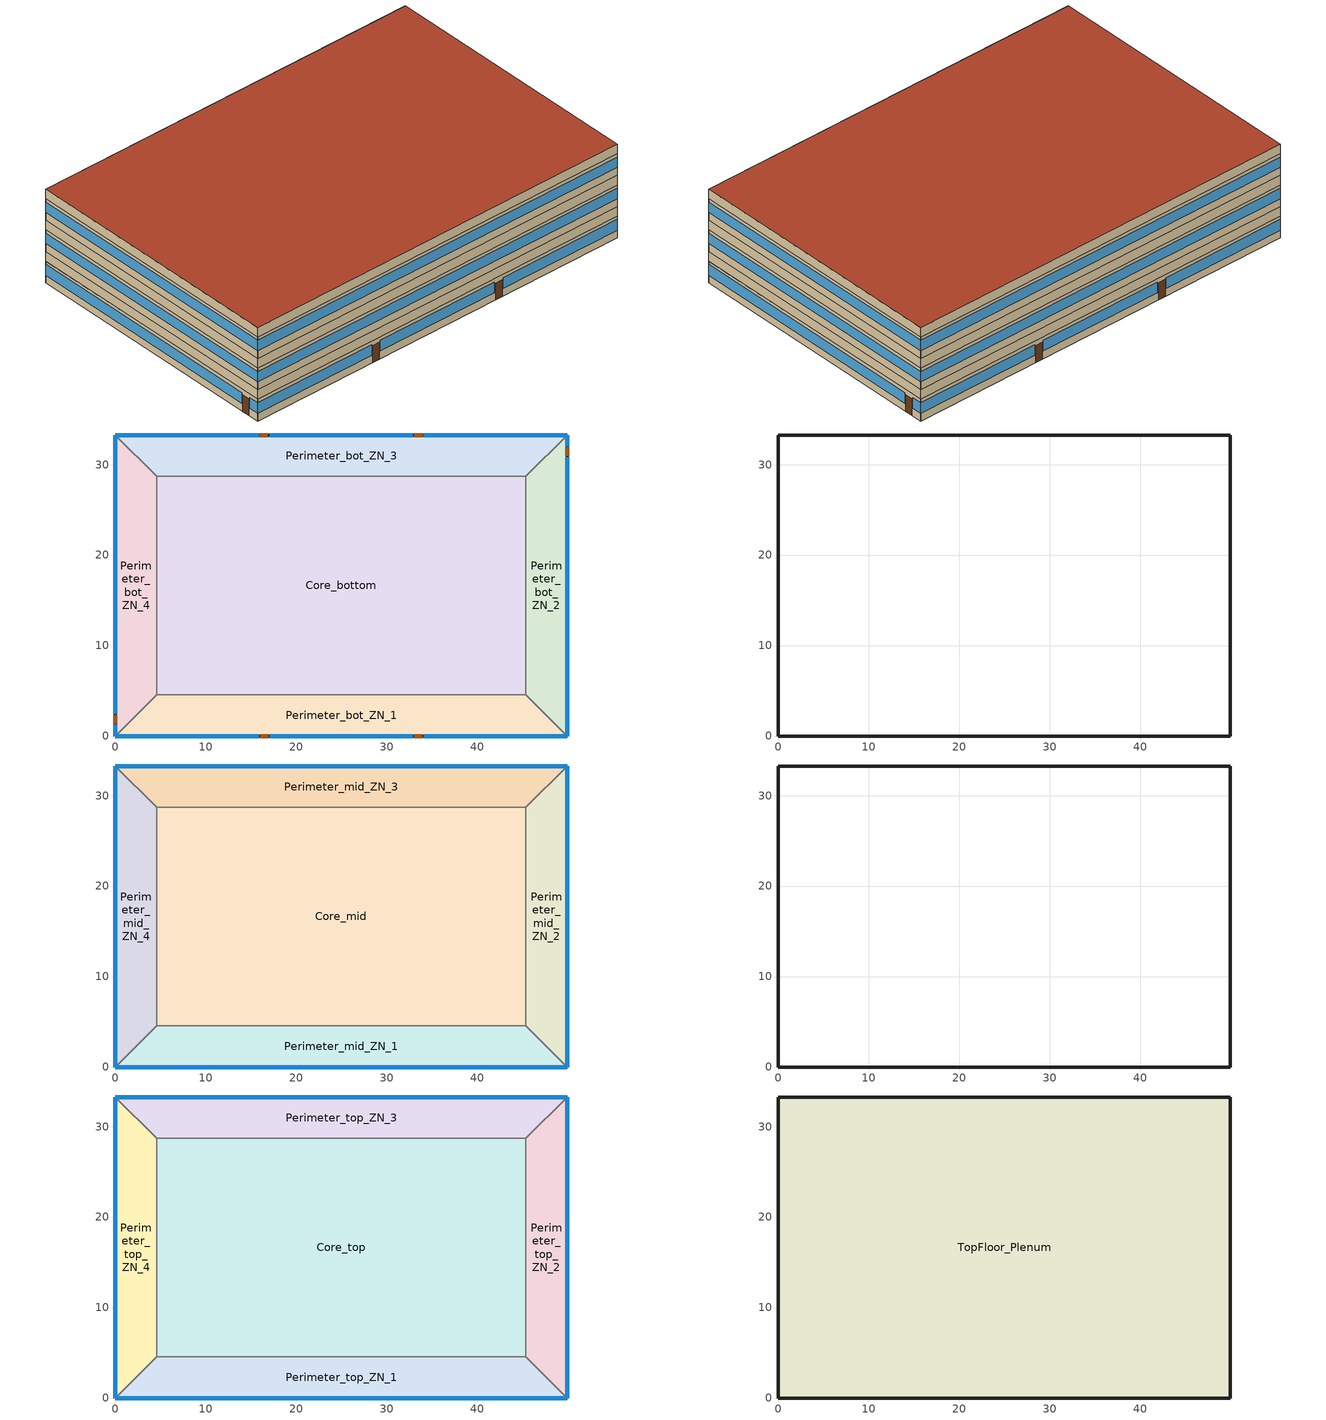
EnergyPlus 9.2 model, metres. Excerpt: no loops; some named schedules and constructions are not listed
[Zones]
Perimeter_bot_ZN_1
 floor ground (Perimeter_bot_ZN_1_Floor_Ffactor-en-std-replaceme-res-replaceme): 0,0 4.57,4.57 45.34,4.57 49.91,0 z0
 wall outside (ext-wall-en-std-replaceme-res-replaceme): 0,0 49.91,0 z0:2.74
 wall to Perimeter_bot_ZN_2 (int-wall-en-std-replaceme-res-replaceme): 49.91,0 45.34,4.57 z0:2.74
 window (ext-window-en-std-replaceme-res-replaceme): 0,0 15.82,0 / 17.04,0 32.87,0 / 34.09,0 49.91,0 z0.95:2.33
 door (ext-door-en-std-replaceme-res-replaceme): 15.98,0 16.9,0 / 33.01,0 33.93,0 z0:2.13
 ceiling to FirstFloor_Plenum (int-ceiling-en-std-replaceme-res-replaceme): 49.91,0 45.34,4.57 4.57,4.57 0,0 z2.74
Perimeter_bot_ZN_2
 floor ground (Perimeter_bot_ZN_2_Floor_Ffactor-en-std-replaceme-res-replaceme): 49.91,0 45.34,4.57 45.34,28.7 49.91,33.27 z0
 wall outside (ext-wall-en-std-replaceme-res-replaceme): 49.91,0 49.91,33.27 z0:2.74
 wall to Perimeter_bot_ZN_3 (int-wall-en-std-replaceme-res-replaceme): 49.91,33.27 45.34,28.7 z0:2.74
 window (ext-window-en-std-replaceme-res-replaceme): 49.91,0 49.91,30.84 / 49.91,32.05 49.91,33.27 z0.97:2.33
 door (ext-door-en-std-replaceme-res-replaceme): 49.91,30.99 49.91,31.9 z0:2.13
 ceiling to FirstFloor_Plenum (int-ceiling-en-std-replaceme-res-replaceme): 49.91,33.27 45.34,28.7 45.34,4.57 49.91,0 z2.74
Perimeter_bot_ZN_3
 floor ground (Perimeter_bot_ZN_3_Floor_Ffactor-en-std-replaceme-res-replaceme): 49.91,33.27 45.34,28.7 4.57,28.7 0,33.27 z0
 wall outside (ext-wall-en-std-replaceme-res-replaceme): 49.91,33.27 0,33.27 z0:2.74
 wall to Perimeter_bot_ZN_4 (int-wall-en-std-replaceme-res-replaceme): 0,33.27 4.57,28.7 z0:2.74
 window (ext-window-en-std-replaceme-res-replaceme): 49.91,33.27 34.09,33.27 / 32.87,33.27 17.04,33.27 / 15.82,33.27 0,33.27 z0.95:2.33
 door (ext-door-en-std-replaceme-res-replaceme): 33.94,33.27 33.03,33.27 / 16.84,33.27 15.93,33.27 z0:2.13
 ceiling to FirstFloor_Plenum (int-ceiling-en-std-replaceme-res-replaceme): 0,33.27 4.57,28.7 45.34,28.7 49.91,33.27 z2.74
Perimeter_bot_ZN_4
 floor ground (Perimeter_bot_ZN_4_Floor_Ffactor-en-std-replaceme-res-replaceme): 0,33.27 4.57,28.7 4.57,4.57 0,0 z0
 wall outside (ext-wall-en-std-replaceme-res-replaceme): 0,33.27 0,0 z0:2.74
 wall to Perimeter_bot_ZN_1 (int-wall-en-std-replaceme-res-replaceme): 0,0 4.57,4.57 z0:2.74
 window (ext-window-en-std-replaceme-res-replaceme): 0,33.27 0,2.44 / 0,1.22 0,0 z0.97:2.33
 door (ext-door-en-std-replaceme-res-replaceme): 0,2.28 0,1.37 z0:2.13
 ceiling to FirstFloor_Plenum (int-ceiling-en-std-replaceme-res-replaceme): 0,0 4.57,4.57 4.57,28.7 0,33.27 z2.74
Core_bottom
 floor adiabatic (Core_bot_ZN_5_Floor_Ffactor): 45.34,28.7 45.34,4.57 4.57,4.57 4.57,28.7 z0
 wall to Perimeter_bot_ZN_1 (int-wall-en-std-replaceme-res-replaceme): 4.57,4.57 45.34,4.57 z0:2.74
 wall to Perimeter_bot_ZN_2 (int-wall-en-std-replaceme-res-replaceme): 45.34,4.57 45.34,28.7 z0:2.74
 wall to Perimeter_bot_ZN_3 (int-wall-en-std-replaceme-res-replaceme): 45.34,28.7 4.57,28.7 z0:2.74
 wall to Perimeter_bot_ZN_4 (int-wall-en-std-replaceme-res-replaceme): 4.57,28.7 4.57,4.57 z0:2.74
 ceiling to FirstFloor_Plenum (int-ceiling-en-std-replaceme-res-replaceme): 4.57,28.7 4.57,4.57 45.34,4.57 45.34,28.7 z2.74
FirstFloor_Plenum
 wall outside (ext-wall-en-std-replaceme-res-replaceme): 49.91,33.27 0,33.27 0,0 49.91,0 49.91,33.27 z2.74:3.96
Perimeter_mid_ZN_1
 floor to FirstFloor_Plenum (int_slab_floor): 0,0 4.57,4.57 45.34,4.57 49.91,0 z3.96
 wall outside (ext-wall-en-std-replaceme-res-replaceme): 0,0 49.91,0 z3.96:6.71
 wall to Perimeter_mid_ZN_2 (int-wall-en-std-replaceme-res-replaceme): 49.91,0 45.34,4.57 z3.96:6.71
 window (ext-window-en-std-replaceme-res-replaceme): 0,0 49.91,0 z4.98:6.29
 ceiling to MidFloor_Plenum (int-ceiling-en-std-replaceme-res-replaceme): 49.91,0 45.34,4.57 4.57,4.57 0,0 z6.71
Perimeter_mid_ZN_2
 floor to FirstFloor_Plenum (int_slab_floor): 49.91,0 45.34,4.57 45.34,28.7 49.91,33.27 z3.96
 wall outside (ext-wall-en-std-replaceme-res-replaceme): 49.91,0 49.91,33.27 z3.96:6.71
 wall to Perimeter_mid_ZN_3 (int-wall-en-std-replaceme-res-replaceme): 49.91,33.27 45.34,28.7 z3.96:6.71
 window (ext-window-en-std-replaceme-res-replaceme): 49.91,0 49.91,33.27 z4.98:6.29
 ceiling to MidFloor_Plenum (int-ceiling-en-std-replaceme-res-replaceme): 49.91,33.27 45.34,28.7 45.34,4.57 49.91,0 z6.71
Perimeter_mid_ZN_3
 floor to FirstFloor_Plenum (int_slab_floor): 49.91,33.27 45.34,28.7 4.57,28.7 0,33.27 z3.96
 wall outside (ext-wall-en-std-replaceme-res-replaceme): 49.91,33.27 0,33.27 z3.96:6.71
 wall to Perimeter_mid_ZN_4 (int-wall-en-std-replaceme-res-replaceme): 0,33.27 4.57,28.7 z3.96:6.71
 window (ext-window-en-std-replaceme-res-replaceme): 49.91,33.27 0,33.27 z4.98:6.29
 ceiling to MidFloor_Plenum (int-ceiling-en-std-replaceme-res-replaceme): 0,33.27 4.57,28.7 45.34,28.7 49.91,33.27 z6.71
Perimeter_mid_ZN_4
 floor to FirstFloor_Plenum (int_slab_floor): 0,33.27 4.57,28.7 4.57,4.57 0,0 z3.96
 wall outside (ext-wall-en-std-replaceme-res-replaceme): 0,33.27 0,0 z3.96:6.71
 wall to Perimeter_mid_ZN_1 (int-wall-en-std-replaceme-res-replaceme): 0,0 4.57,4.57 z3.96:6.71
 window (ext-window-en-std-replaceme-res-replaceme): 0,33.27 0,0 z4.98:6.29
 ceiling to MidFloor_Plenum (int-ceiling-en-std-replaceme-res-replaceme): 0,0 4.57,4.57 4.57,28.7 0,33.27 z6.71
Core_mid
 floor to FirstFloor_Plenum (int_slab_floor): 45.34,28.7 45.34,4.57 4.57,4.57 4.57,28.7 z3.96
 wall to Perimeter_mid_ZN_3 (int-wall-en-std-replaceme-res-replaceme): 45.34,28.7 4.57,28.7 z3.96:6.71
 wall to Perimeter_mid_ZN_2 (int-wall-en-std-replaceme-res-replaceme): 45.34,4.57 45.34,28.7 z3.96:6.71
 wall to Perimeter_mid_ZN_1 (int-wall-en-std-replaceme-res-replaceme): 4.57,4.57 45.34,4.57 z3.96:6.71
 wall to Perimeter_mid_ZN_4 (int-wall-en-std-replaceme-res-replaceme): 4.57,28.7 4.57,4.57 z3.96:6.71
 ceiling to MidFloor_Plenum (int-ceiling-en-std-replaceme-res-replaceme): 4.57,28.7 4.57,4.57 45.34,4.57 45.34,28.7 z6.71
MidFloor_Plenum
 wall outside (ext-wall-en-std-replaceme-res-replaceme): 49.91,33.27 0,33.27 0,0 49.91,0 49.91,33.27 z6.71:7.92
Perimeter_top_ZN_1
 floor to MidFloor_Plenum (int_slab_floor): 0,0 4.57,4.57 45.34,4.57 49.91,0 z7.92
 wall outside (ext-wall-en-std-replaceme-res-replaceme): 0,0 49.91,0 z7.92:10.67
 wall to Perimeter_top_ZN_2 (int-wall-en-std-replaceme-res-replaceme): 49.91,0 45.34,4.57 z7.92:10.67
 window (ext-window-en-std-replaceme-res-replaceme): 0,0 49.91,0 z8.95:10.25
 ceiling to TopFloor_Plenum (int-ceiling-en-std-replaceme-res-replaceme): 0,0 49.91,0 45.34,4.57 4.57,4.57 z10.67
Perimeter_top_ZN_2
 floor to MidFloor_Plenum (int_slab_floor): 49.91,0 45.34,4.57 45.34,28.7 49.91,33.27 z7.92
 wall outside (ext-wall-en-std-replaceme-res-replaceme): 49.91,0 49.91,33.27 z7.92:10.67
 wall to Perimeter_top_ZN_3 (int-wall-en-std-replaceme-res-replaceme): 49.91,33.27 45.34,28.7 z7.92:10.67
 window (ext-window-en-std-replaceme-res-replaceme): 49.91,0 49.91,33.27 z8.95:10.25
 ceiling to TopFloor_Plenum (int-ceiling-en-std-replaceme-res-replaceme): 49.91,0 49.91,33.27 45.34,28.7 45.34,4.57 z10.67
Perimeter_top_ZN_3
 floor to MidFloor_Plenum (int_slab_floor): 49.91,33.27 45.34,28.7 4.57,28.7 0,33.27 z7.92
 wall outside (ext-wall-en-std-replaceme-res-replaceme): 49.91,33.27 0,33.27 z7.92:10.67
 wall to Perimeter_top_ZN_4 (int-wall-en-std-replaceme-res-replaceme): 0,33.27 4.57,28.7 z7.92:10.67
 window (ext-window-en-std-replaceme-res-replaceme): 49.91,33.27 0,33.27 z8.95:10.25
 ceiling to TopFloor_Plenum (int-ceiling-en-std-replaceme-res-replaceme): 49.91,33.27 0,33.27 4.57,28.7 45.34,28.7 z10.67
Perimeter_top_ZN_4
 floor to MidFloor_Plenum (int_slab_floor): 0,33.27 4.57,28.7 4.57,4.57 0,0 z7.92
 wall outside (ext-wall-en-std-replaceme-res-replaceme): 0,33.27 0,0 z7.92:10.67
 wall to Perimeter_top_ZN_1 (int-wall-en-std-replaceme-res-replaceme): 0,0 4.57,4.57 z7.92:10.67
 window (ext-window-en-std-replaceme-res-replaceme): 0,33.27 0,0 z8.95:10.25
 ceiling to TopFloor_Plenum (int-ceiling-en-std-replaceme-res-replaceme): 0,33.27 0,0 4.57,4.57 4.57,28.7 z10.67
Core_top
 floor to MidFloor_Plenum (int_slab_floor): 45.34,28.7 45.34,4.57 4.57,4.57 4.57,28.7 z7.92
 wall to Perimeter_top_ZN_3 (int-wall-en-std-replaceme-res-replaceme): 45.34,28.7 4.57,28.7 z7.92:10.67
 wall to Perimeter_top_ZN_2 (int-wall-en-std-replaceme-res-replaceme): 45.34,4.57 45.34,28.7 z7.92:10.67
 wall to Perimeter_top_ZN_1 (int-wall-en-std-replaceme-res-replaceme): 4.57,4.57 45.34,4.57 z7.92:10.67
 wall to Perimeter_top_ZN_4 (int-wall-en-std-replaceme-res-replaceme): 4.57,28.7 4.57,4.57 z7.92:10.67
 ceiling to TopFloor_Plenum (int-ceiling-en-std-replaceme-res-replaceme): 45.34,4.57 45.34,28.7 4.57,28.7 4.57,4.57 z10.67
TopFloor_Plenum
 wall outside (ext-wall-en-std-replaceme-res-replaceme): 49.91,33.27 0,33.27 0,0 49.91,0 49.91,33.27 z10.67:11.89
 roof outside (ext-roof-en-std-replaceme-res-replaceme): 49.91,0 49.91,33.27 0,33.27 0,0 z11.89
[Building]
BASEOfficeMedium: North Axis=0; Terrain=City; Loads Convergence Tolerance Value=0.04; Temperature Convergence Tolerance Value=0.2; Solar Distribution=FullInteriorAndExterior; Maximum Number of Warmup Days=25; Minimum Number of Warmup Days=6
[Site:Location]
New.York-John.F.Kennedy.Intl.AP_NY_USA WMO=744860: Latitude=40.66; Longitude=-73.8; Time Zone=-5; Elevation=7
[SizingPeriod:DesignDay] Day of Month=21; DryBulb Temperature Range Modifier Type=DefaultMultipliers; Humidity Condition Type=Wetbulb; Barometric Pressure=101241; Rain Indicator=No; Snow Indicator=No; Daylight Saving Time Indicator=No
Name | Month | Day Type | Maximum DryBulb Temperature | Daily DryBulb Temperature Range | Wetbulb or DewPoint at Maximum DryBulb | Wind Speed | Wind Direction | Solar Model Indicator | Sky Clearness | ASHRAE Clear Sky Optical Depth for Beam Irradiance taub | ASHRAE Clear Sky Optical Depth for Diffuse Irradiance taud
New.York-John.F.Kennedy.Intl.AP_NY_USA Ann Htg 99.6% Condns DB | 1 | WinterDesignDay | -10.7 | 0 | -10.7 | 7.5 | 320 | ASHRAEClearSky | 0
New.York-John.F.Kennedy.Intl.AP_NY_USA Ann Clg .4% Condns DB=>MWB | 7 | SummerDesignDay | 32.1 | 7.4 | 23.1 | 5.6 | 230 | ASHRAETau |  | 0.541 | 1.8
[Site:GroundTemperature:FCfactorMethod]
January Ground Temperature=14; February Ground Temperature=7.3; March Ground Temperature=3.3; April Ground Temperature=1.2; May Ground Temperature=-0.2; June Ground Temperature=5.6; July Ground Temperature=10.9; August Ground Temperature=16.1; September Ground Temperature=21.7; October Ground Temperature=25; November Ground Temperature=24.8; December Ground Temperature=19.9
[Site:WaterMainsTemperature]
Calculation Method=Correlation; Annual Average Outdoor Air Temperature=12.4667; Maximum Difference In Monthly Average Outdoor Air Temperatures=25.2
[Material]
Name | Roughness | Thickness | Conductivity | Density | Specific Heat | Thermal Absorptance | Solar Absorptance | Visible Absorptance
Std Wood 6inch-standard-RES0 | MediumSmooth | 0.15 | 0.12 | 540 | 1210 | 0.9 | 0.7 | 0.7
100mm Normalweight concrete floor-standard-RES0 | MediumRough | 0.1016 | 2.31 | 2322 | 832
[Material:NoMass]
CP02 CARPET PAD-standard-RES0: Roughness=VeryRough; Thermal Resistance=0.21648; Thermal Absorptance=0.9; Solar Absorptance=0.7; Visible Absorptance=0.8
[Construction]
InteriorFurnishings: Std Wood 6inch-standard-RES0
int_slab_floor: 100mm Normalweight concrete floor-standard-RES0, CP02 CARPET PAD-standard-RES0
[Construction:FfactorGroundFloor]
Core_bot_ZN_5_Floor_Ffactor: FFactor=0.90012; Area=983.537; PerimeterExposed=0
[Zone] Type=1; Multiplier=1; Volume=autocalculate; Floor Area=autocalculate
Name | Ceiling Height | Part of Total Floor Area
Core_bottom; Core_mid; Core_top; Perimeter_top_ZN_3; Perimeter_top_ZN_2; Perimeter_top_ZN_1; Perimeter_top_ZN_4; Perimeter_bot_ZN_3; Perimeter_bot_ZN_2; Perimeter_bot_ZN_1; Perimeter_bot_ZN_4; Perimeter_mid_ZN_3; Perimeter_mid_ZN_2; Perimeter_mid_ZN_1; Perimeter_mid_ZN_4 | 2.7432 | YES
TopFloor_Plenum; MidFloor_Plenum; FirstFloor_Plenum | 1.2192 | No
[InternalMass] Construction=InteriorFurnishings
Name | Zone or ZoneList | Surface Area
Core_bottom_InternalMass_1 | Core_bottom | 1967.077
Core_mid_InternalMass_1 | Core_mid | 1967.077
Core_top_InternalMass_1 | Core_top | 1967.077
Perimeter_top_ZN_3_InternalMass_1 | Perimeter_top_ZN_3 | 414.675
Perimeter_top_ZN_2_InternalMass_1 | Perimeter_top_ZN_2 | 262.5073
Perimeter_top_ZN_1_InternalMass_1 | Perimeter_top_ZN_1 | 414.6723
Perimeter_top_ZN_4_InternalMass_1 | Perimeter_top_ZN_4 | 262.5056
Perimeter_bot_ZN_3_InternalMass_1 | Perimeter_bot_ZN_3 | 414.675
Perimeter_bot_ZN_2_InternalMass_1 | Perimeter_bot_ZN_2 | 262.5073
Perimeter_bot_ZN_1_InternalMass_1 | Perimeter_bot_ZN_1 | 414.6723
Perimeter_bot_ZN_4_InternalMass_1 | Perimeter_bot_ZN_4 | 262.5056
Perimeter_mid_ZN_3_InternalMass_1 | Perimeter_mid_ZN_3 | 414.675
Perimeter_mid_ZN_2_InternalMass_1 | Perimeter_mid_ZN_2 | 262.5073
Perimeter_mid_ZN_1_InternalMass_1 | Perimeter_mid_ZN_1 | 414.6723
Perimeter_mid_ZN_4_InternalMass_1 | Perimeter_mid_ZN_4 | 262.5056
[People] Number of People Calculation Method=Area/Person; Zone Floor Area per Person=18.5788; Fraction Radiant=0.3; Sensible Heat Fraction=AUTOCALCULATE; Activity Level Schedule=ACTIVITY_SCH; Enable ASHRAE 55 Comfort Warnings=No; Mean Radiant Temperature Calculation Type=ZoneAveraged; Work Efficiency Schedule=WORK_EFF_SCH; Clothing Insulation Calculation Method=ClothingInsulationSchedule; Clothing Insulation Schedule=CLOTHING_SCH; Air Velocity Schedule=AIR_VELO_SCH; Thermal Comfort Model 1 Type=FANGER
Name | Zone or ZoneList | Number of People Schedule
Core_bottom | Core_bottom | BLDG_OCC_SCH_wo_SB
Core_mid | Core_mid | BLDG_OCC_SCH_wo_SB
Core_top | Core_top | BLDG_OCC_SCH_wo_SB
Perimeter_top_ZN_3 | Perimeter_top_ZN_3 | BLDG_OCC_SCH_wo_SB
Perimeter_top_ZN_2 | Perimeter_top_ZN_2 | BLDG_OCC_SCH_wo_SB
Perimeter_top_ZN_1 | Perimeter_top_ZN_1 | BLDG_OCC_SCH_wo_SB
Perimeter_top_ZN_4 | Perimeter_top_ZN_4 | BLDG_OCC_SCH_wo_SB
Perimeter_bot_ZN_3 | Perimeter_bot_ZN_3 | BLDG_OCC_SCH_wo_SB
Perimeter_bot_ZN_2 | Perimeter_bot_ZN_2 | BLDG_OCC_SCH_wo_SB
Perimeter_bot_ZN_1 | Perimeter_bot_ZN_1 | BLDG_OCC_SCH_wo_SB
Perimeter_bot_ZN_4 | Perimeter_bot_ZN_4 | BLDG_OCC_SCH_wo_SB
Perimeter_mid_ZN_3 | Perimeter_mid_ZN_3 | BLDG_OCC_SCH_wo_SB
Perimeter_mid_ZN_2 | Perimeter_mid_ZN_2 | BLDG_OCC_SCH_w_SB
Perimeter_mid_ZN_1 | Perimeter_mid_ZN_1 | BLDG_OCC_SCH_wo_SB
Perimeter_mid_ZN_4 | Perimeter_mid_ZN_4 | BLDG_OCC_SCH_wo_SB
[Lights] Schedule=BLDG_LIGHT_SCH; Design Level Calculation Method=Watts/Area; Watts per Zone Floor Area=6.8889; Return Air Fraction=0; Fraction Radiant=0.7; Fraction Visible=0.2; Fraction Replaceable=1; EndUse Subcategory=LightsWired; Return Air Fraction Calculated from Plenum Temperature=No
Name | Zone or ZoneList
Core_bottom_Lights | Core_bottom
Core_mid_Lights | Core_mid
Core_top_Lights | Core_top
Perimeter_top_ZN_3_Lights | Perimeter_top_ZN_3
Perimeter_top_ZN_2_Lights | Perimeter_top_ZN_2
Perimeter_top_ZN_1_Lights | Perimeter_top_ZN_1
Perimeter_top_ZN_4_Lights | Perimeter_top_ZN_4
Perimeter_bot_ZN_3_Lights | Perimeter_bot_ZN_3
Perimeter_bot_ZN_2_Lights | Perimeter_bot_ZN_2
Perimeter_bot_ZN_1_Lights | Perimeter_bot_ZN_1
Perimeter_bot_ZN_4_Lights | Perimeter_bot_ZN_4
Perimeter_mid_ZN_3_Lights | Perimeter_mid_ZN_3
Perimeter_mid_ZN_2_Lights | Perimeter_mid_ZN_2
Perimeter_mid_ZN_1_Lights | Perimeter_mid_ZN_1
Perimeter_mid_ZN_4_Lights | Perimeter_mid_ZN_4
[ElectricEquipment] Design Level Calculation Method=EquipmentLevel; Fraction Latent=0; Fraction Radiant=0.5; Fraction Lost=0
Name | Zone or ZoneList | Schedule | Design Level | EndUse Subcategory
Core_bottom_MiscPlug_Equip | Core_bottom | BLDG_EQUIP_SCH | 7937.16 | MiscPlug
Core_mid_MiscPlug_Equip | Core_mid | BLDG_EQUIP_SCH | 7937.16 | MiscPlug
Core_top_MiscPlug_Equip | Core_top | BLDG_EQUIP_SCH | 7937.16 | MiscPlug
Perimeter_top_ZN_3_MiscPlug_Equip | Perimeter_top_ZN_3 | BLDG_EQUIP_SCH | 1673.21 | MiscPlug
Perimeter_top_ZN_2_MiscPlug_Equip | Perimeter_top_ZN_2 | BLDG_EQUIP_SCH | 1059.217 | MiscPlug
Perimeter_top_ZN_1_MiscPlug_Equip | Perimeter_top_ZN_1 | BLDG_EQUIP_SCH | 1673.2 | MiscPlug
Perimeter_top_ZN_4_MiscPlug_Equip | Perimeter_top_ZN_4 | BLDG_EQUIP_SCH | 1059.21 | MiscPlug
Perimeter_bot_ZN_3_MiscPlug_Equip | Perimeter_bot_ZN_3 | BLDG_EQUIP_SCH | 1673.21 | MiscPlug
Perimeter_bot_ZN_2_MiscPlug_Equip | Perimeter_bot_ZN_2 | BLDG_EQUIP_SCH | 1059.217 | MiscPlug
Perimeter_bot_ZN_1_MiscPlug_Equip | Perimeter_bot_ZN_1 | BLDG_EQUIP_SCH | 1673.2 | MiscPlug
Perimeter_bot_ZN_4_MiscPlug_Equip | Perimeter_bot_ZN_4 | BLDG_EQUIP_SCH | 1059.21 | MiscPlug
Perimeter_mid_ZN_3_MiscPlug_Equip | Perimeter_mid_ZN_3 | BLDG_EQUIP_SCH | 1673.21 | MiscPlug
Perimeter_mid_ZN_2_MiscPlug_Equip | Perimeter_mid_ZN_2 | BLDG_EQUIP_SCH | 1059.217 | MiscPlug
Perimeter_mid_ZN_1_MiscPlug_Equip | Perimeter_mid_ZN_1 | BLDG_EQUIP_SCH | 1673.2 | MiscPlug
Perimeter_mid_ZN_4_MiscPlug_Equip | Perimeter_mid_ZN_4 | BLDG_EQUIP_SCH | 1059.21 | MiscPlug
Core_bottom_Elevators_Equip | Core_bottom | BLDG_ELEVATORS | 32109.9 | ElevatorLift
Elevators_Lights_Fan | Core_bottom | ELEV_LIGHT_FAN_SCH_ADD_DF | 125 | ElevatorLightsFan
[Daylighting:Controls] Daylighting Method=SplitFlux; Lighting Control Type=Continuousoff; Minimum Input Power Fraction for Continuous or ContinuousOff Dimming Control=0.2; Minimum Light Output Fraction for Continuous or ContinuousOff Dimming Control=0.2; Number of Stepped Control Steps=3; Probability Lighting will be Reset When Needed in Manual Stepped Control=1; Maximum Allowable Discomfort Glare Index=22; Fraction of Zone Controlled by Reference Point 1=0.3835; Illuminance Setpoint at Reference Point 1=377; Fraction of Zone Controlled by Reference Point 2=0.1395; Illuminance Setpoint at Reference Point 2=377
Name | Zone | Glare Calculation Daylighting Reference Point | Glare Calculation Azimuth Angle of View Direction Clockwise from Zone yAxis | Daylighting Reference Point 1 | Daylighting Reference Point 2
Perimeter_bot_ZN_1_DaylCtrl | Perimeter_bot_ZN_1 | Perimeter_bot_ZN_1_DaylRefPt1 | 180 | Perimeter_bot_ZN_1_DaylRefPt1 | Perimeter_bot_ZN_1_DaylRefPt2
Perimeter_bot_ZN_2_DaylCtrl | Perimeter_bot_ZN_2 | Perimeter_bot_ZN_2_DaylRefPt1 | 90 | Perimeter_bot_ZN_2_DaylRefPt1 | Perimeter_bot_ZN_2_DaylRefPt2
Perimeter_bot_ZN_3_DaylCtrl | Perimeter_bot_ZN_3 | Perimeter_bot_ZN_3_DaylRefPt1 | 0 | Perimeter_bot_ZN_3_DaylRefPt1 | Perimeter_bot_ZN_3_DaylRefPt2
Perimeter_bot_ZN_4_DaylCtrl | Perimeter_bot_ZN_4 | Perimeter_bot_ZN_4_DaylRefPt1 | 270 | Perimeter_bot_ZN_4_DaylRefPt1 | Perimeter_bot_ZN_4_DaylRefPt2
Perimeter_mid_ZN_1_DaylCtrl | Perimeter_mid_ZN_1 | Perimeter_mid_ZN_1_DaylRefPt1 | 180 | Perimeter_mid_ZN_1_DaylRefPt1 | Perimeter_mid_ZN_1_DaylRefPt2
Perimeter_mid_ZN_2_DaylCtrl | Perimeter_mid_ZN_2 | Perimeter_mid_ZN_2_DaylRefPt1 | 90 | Perimeter_mid_ZN_2_DaylRefPt1 | Perimeter_mid_ZN_2_DaylRefPt2
Perimeter_mid_ZN_3_DaylCtrl | Perimeter_mid_ZN_3 | Perimeter_mid_ZN_3_DaylRefPt1 | 0 | Perimeter_mid_ZN_3_DaylRefPt1 | Perimeter_mid_ZN_3_DaylRefPt2
Perimeter_mid_ZN_4_DaylCtrl | Perimeter_mid_ZN_4 | Perimeter_mid_ZN_4_DaylRefPt1 | 270 | Perimeter_mid_ZN_4_DaylRefPt1 | Perimeter_mid_ZN_4_DaylRefPt2
Perimeter_top_ZN_1_DaylCtrl | Perimeter_top_ZN_1 | Perimeter_top_ZN_1_DaylRefPt1 | 180 | Perimeter_top_ZN_1_DaylRefPt1 | Perimeter_top_ZN_1_DaylRefPt2
Perimeter_top_ZN_2_DaylCtrl | Perimeter_top_ZN_2 | Perimeter_top_ZN_2_DaylRefPt1 | 90 | Perimeter_top_ZN_2_DaylRefPt1 | Perimeter_top_ZN_2_DaylRefPt2
Perimeter_top_ZN_3_DaylCtrl | Perimeter_top_ZN_3 | Perimeter_top_ZN_3_DaylRefPt1 | 0 | Perimeter_top_ZN_3_DaylRefPt1 | Perimeter_top_ZN_3_DaylRefPt2
Perimeter_top_ZN_4_DaylCtrl | Perimeter_top_ZN_4 | Perimeter_top_ZN_4_DaylRefPt1 | 270 | Perimeter_top_ZN_4_DaylRefPt1 | Perimeter_top_ZN_4_DaylRefPt2
[ZoneInfiltration:DesignFlowRate] Temperature Term Coefficient=0; Velocity Squared Term Coefficient=0
Name | Zone or ZoneList | Schedule | Design Flow Rate Calculation Method | Design Flow Rate | Flow per Exterior Surface Area | Constant Term Coefficient | Velocity Term Coefficient
Perimeter_top_ZN_3_Infiltration | Perimeter_top_ZN_3 | INFIL_SCH_PNNL | Flow/ExteriorArea | 0 | 0.00056896 | 0 | 0.224
Perimeter_top_ZN_2_Infiltration | Perimeter_top_ZN_2 | INFIL_SCH_PNNL | Flow/ExteriorArea | 0 | 0.00056896 | 0 | 0.224
Perimeter_top_ZN_1_Infiltration | Perimeter_top_ZN_1 | INFIL_SCH_PNNL | Flow/ExteriorArea | 0 | 0.00056896 | 0 | 0.224
Perimeter_top_ZN_4_Infiltration | Perimeter_top_ZN_4 | INFIL_SCH_PNNL | Flow/ExteriorArea | 0 | 0.00056896 | 0 | 0.224
Perimeter_bot_ZN_3_Infiltration | Perimeter_bot_ZN_3 | INFIL_SCH_PNNL | Flow/ExteriorArea | 0 | 0.00056896 | 0 | 0.224
Perimeter_bot_ZN_2_Infiltration | Perimeter_bot_ZN_2 | INFIL_SCH_PNNL | Flow/ExteriorArea | 0 | 0.00056896 | 0 | 0.224
Perimeter_bot_ZN_1_Infiltration | Perimeter_bot_ZN_1 | INFIL_SCH_PNNL | Flow/ExteriorArea | 0 | 0.00056896 | 0 | 0.224
Perimeter_bot_ZN_1_Door_Infiltration | Perimeter_bot_ZN_1 | INFIL_Door_Opening_SCH | Flow/Zone | 0.67866 |  | 1 | 0
Perimeter_bot_ZN_4_Infiltration | Perimeter_bot_ZN_4 | INFIL_SCH_PNNL | Flow/ExteriorArea | 0 | 0.00056896 | 0 | 0.224
Perimeter_mid_ZN_3_Infiltration | Perimeter_mid_ZN_3 | INFIL_SCH_PNNL | Flow/ExteriorArea | 0 | 0.00056896 | 0 | 0.224
Perimeter_mid_ZN_2_Infiltration | Perimeter_mid_ZN_2 | INFIL_SCH_PNNL | Flow/ExteriorArea | 0 | 0.00056896 | 0 | 0.224
Perimeter_mid_ZN_1_Infiltration | Perimeter_mid_ZN_1 | INFIL_SCH_PNNL | Flow/ExteriorArea | 0 | 0.00056896 | 0 | 0.224
Perimeter_mid_ZN_4_Infiltration | Perimeter_mid_ZN_4 | INFIL_SCH_PNNL | Flow/ExteriorArea | 0 | 0.00056896 | 0 | 0.224
FirstFloor_Plenum_Infiltration | FirstFloor_Plenum | INFIL_SCH_PNNL | Flow/ExteriorArea | 0 | 0.00056896 | 0 | 0.224
MidFloor_Plenum_Infiltration | MidFloor_Plenum | INFIL_SCH_PNNL | Flow/ExteriorArea | 0 | 0.00056896 | 0 | 0.224
TopFloor_Plenum_Infiltration | TopFloor_Plenum | INFIL_SCH_PNNL | Flow/ExteriorArea | 0 | 6.19256e-05 | 0 | 0.224
[Exterior:Lights] Control Option=AstronomicalClock; EndUse Subcategory=General
Name | Schedule | Design Level
Exterior_Lights_a | Exterior_lighting_schedule_a | 519.2
Exterior_Lights_b | Exterior_lighting_schedule_b_2016 | 375.7
Exterior_Lights_c | Exterior_lighting_schedule_c_2016 | 4341.6
[HVACTemplate:Thermostat]
Name | Heating Setpoint Schedule | Cooling Setpoint Schedule
dual_thermostat_Core_bottom; dual_thermostat_TopFloor_Plenum; dual_thermostat_MidFloor_Plenum; dual_thermostat_FirstFloor_Plenum; dual_thermostat_Core_mid; dual_thermostat_Core_top; dual_thermostat_Perimeter_top_ZN_3; dual_thermostat_Perimeter_top_ZN_2; dual_thermostat_Perimeter_top_ZN_1; dual_thermostat_Perimeter_top_ZN_4; dual_thermostat_Perimeter_bot_ZN_3; dual_thermostat_Perimeter_bot_ZN_2; dual_thermostat_Perimeter_bot_ZN_1; dual_thermostat_Perimeter_bot_ZN_4; dual_thermostat_Perimeter_mid_ZN_3; dual_thermostat_Perimeter_mid_ZN_1; dual_thermostat_Perimeter_mid_ZN_4 | HTGSETP_SCH_YES_OPTIMUM | CLGSETP_SCH_YES_OPTIMUM
dual_thermostat_Perimeter_mid_ZN_2 | HTGSETP_SCH_YES_OPTIMUM_w_SB | CLGSETP_SCH_YES_OPTIMUM_w_SB
[HVACTemplate:Zone:IdealLoadsAirSystem] System Availability Schedule=ALWAYS_ON; Heating Limit=LimitFlowRateAndCapacity; Maximum Heating Air Flow Rate=autosize; Maximum Sensible Heating Capacity=autosize; Cooling Limit=LimitFlowRateAndCapacity; Maximum Cooling Air Flow Rate=autosize; Maximum Total Cooling Capacity=autosize; Heating Availability Schedule=ALWAYS_ON; Cooling Availability Schedule=ALWAYS_ON; Dehumidification Control Type=ConstantSensibleHeatRatio; Cooling Sensible Heat Ratio=0.7; Humidification Control Type=None; Humidification Setpoint=65; Outdoor Air Flow Rate per Person=0.00944; Outdoor Air Flow Rate per Zone=0; Demand Controlled Ventilation Type=None; Outdoor Air Economizer Type=DifferentialEnthalpy; Heat Recovery Type=None; Sensible Heat Recovery Effectiveness=0.7; Latent Heat Recovery Effectiveness=0.65
Name | Template Thermostat | Maximum Heating Supply Air Temperature | Minimum Cooling Supply Air Temperature | Maximum Heating Supply Air Humidity Ratio | Minimum Cooling Supply Air Humidity Ratio | Outdoor Air Method | Outdoor Air Flow Rate per Zone Floor Area
Core_bottom | dual_thermostat_Core_bottom | 40 | 12.8 | 0.008 | 0.0085 | Sum | 0.000431773
TopFloor_Plenum | dual_thermostat_TopFloor_Plenum | 50 | 13 | 0.0156 | 0.0077 | None | 0
MidFloor_Plenum | dual_thermostat_MidFloor_Plenum | 50 | 13 | 0.0156 | 0.0077 | None | 0
FirstFloor_Plenum | dual_thermostat_FirstFloor_Plenum | 50 | 13 | 0.0156 | 0.0077 | None | 0
Core_mid | dual_thermostat_Core_mid | 40 | 12.8 | 0.008 | 0.0085 | Sum | 0.000431773
Core_top | dual_thermostat_Core_top | 40 | 12.8 | 0.008 | 0.0085 | Sum | 0.000431773
Perimeter_top_ZN_3 | dual_thermostat_Perimeter_top_ZN_3 | 40 | 12.8 | 0.008 | 0.0085 | Sum | 0.000431773
Perimeter_top_ZN_2 | dual_thermostat_Perimeter_top_ZN_2 | 40 | 12.8 | 0.008 | 0.0085 | Sum | 0.000431773
Perimeter_top_ZN_1 | dual_thermostat_Perimeter_top_ZN_1 | 40 | 12.8 | 0.008 | 0.0085 | Sum | 0.000431773
Perimeter_top_ZN_4 | dual_thermostat_Perimeter_top_ZN_4 | 40 | 12.8 | 0.008 | 0.0085 | Sum | 0.000431773
Perimeter_bot_ZN_3 | dual_thermostat_Perimeter_bot_ZN_3 | 40 | 12.8 | 0.008 | 0.0085 | Sum | 0.000431773
Perimeter_bot_ZN_2 | dual_thermostat_Perimeter_bot_ZN_2 | 40 | 12.8 | 0.008 | 0.0085 | Sum | 0.000431773
Perimeter_bot_ZN_1 | dual_thermostat_Perimeter_bot_ZN_1 | 40 | 12.8 | 0.008 | 0.0085 | Sum | 0.000431773
Perimeter_bot_ZN_4 | dual_thermostat_Perimeter_bot_ZN_4 | 40 | 12.8 | 0.008 | 0.0085 | Sum | 0.000431773
Perimeter_mid_ZN_3 | dual_thermostat_Perimeter_mid_ZN_3 | 40 | 12.8 | 0.008 | 0.0085 | Sum | 0.000431773
Perimeter_mid_ZN_2 | dual_thermostat_Perimeter_mid_ZN_2 | 40 | 12.8 | 0.008 | 0.0085 | Sum | 0.000431773
Perimeter_mid_ZN_1 | dual_thermostat_Perimeter_mid_ZN_1 | 40 | 12.8 | 0.008 | 0.0085 | Sum | 0.000431773
Perimeter_mid_ZN_4 | dual_thermostat_Perimeter_mid_ZN_4 | 40 | 12.8 | 0.008 | 0.0085 | Sum | 0.000431773
[EnergyManagementSystem:Sensor]
Name | OutputVariable or OutputMeter | OutputVariable or OutputMeter Index Key
Facility_Int_LTG | InteriorLights:Electricity
OAT | Site Outdoor Air Drybulb Temperature | Environment
Core_bottom_LSr | Zone Lights Electric Power | Core_bottom
Core_bottom_Occ_Sensor | People Occupant Count | Core_bottom
Core_mid_LSr | Zone Lights Electric Power | Core_mid
Core_mid_Occ_Sensor | People Occupant Count | Core_mid
Core_top_LSr | Zone Lights Electric Power | Core_top
Core_top_Occ_Sensor | People Occupant Count | Core_top
Perimeter_top_ZN_3_LSr | Zone Lights Electric Power | Perimeter_top_ZN_3
Perimeter_top_ZN_3_Occ_Sensor | People Occupant Count | Perimeter_top_ZN_3
Perimeter_top_ZN_2_LSr | Zone Lights Electric Power | Perimeter_top_ZN_2
Perimeter_top_ZN_2_Occ_Sensor | People Occupant Count | Perimeter_top_ZN_2
Perimeter_top_ZN_1_LSr | Zone Lights Electric Power | Perimeter_top_ZN_1
Perimeter_top_ZN_1_Occ_Sensor | People Occupant Count | Perimeter_top_ZN_1
Perimeter_top_ZN_4_LSr | Zone Lights Electric Power | Perimeter_top_ZN_4
Perimeter_top_ZN_4_Occ_Sensor | People Occupant Count | Perimeter_top_ZN_4
Perimeter_bot_ZN_3_LSr | Zone Lights Electric Power | Perimeter_bot_ZN_3
Perimeter_bot_ZN_3_Occ_Sensor | People Occupant Count | Perimeter_bot_ZN_3
Perimeter_bot_ZN_2_LSr | Zone Lights Electric Power | Perimeter_bot_ZN_2
Perimeter_bot_ZN_2_Occ_Sensor | People Occupant Count | Perimeter_bot_ZN_2
Perimeter_bot_ZN_1_LSr | Zone Lights Electric Power | Perimeter_bot_ZN_1
Perimeter_bot_ZN_1_Occ_Sensor | People Occupant Count | Perimeter_bot_ZN_1
Perimeter_bot_ZN_4_LSr | Zone Lights Electric Power | Perimeter_bot_ZN_4
Perimeter_bot_ZN_4_Occ_Sensor | People Occupant Count | Perimeter_bot_ZN_4
Perimeter_mid_ZN_3_LSr | Zone Lights Electric Power | Perimeter_mid_ZN_3
Perimeter_mid_ZN_3_Occ_Sensor | People Occupant Count | Perimeter_mid_ZN_3
Perimeter_mid_ZN_2_LSr | Zone Lights Electric Power | Perimeter_mid_ZN_2
Perimeter_mid_ZN_2_Occ_Sensor | People Occupant Count | Perimeter_mid_ZN_2
Perimeter_mid_ZN_1_LSr | Zone Lights Electric Power | Perimeter_mid_ZN_1
Perimeter_mid_ZN_1_Occ_Sensor | People Occupant Count | Perimeter_mid_ZN_1
Perimeter_mid_ZN_4_LSr | Zone Lights Electric Power | Perimeter_mid_ZN_4
Perimeter_mid_ZN_4_Occ_Sensor | People Occupant Count | Perimeter_mid_ZN_4
[EnergyManagementSystem:Actuator] Actuated Component Type=Lights; Actuated Component Control Type=Electric Power Level
Name | Actuated Component Unique
Core_bottom_Light_Actuator | Core_bottom_lights
Core_mid_Light_Actuator | Core_mid_lights
Core_top_Light_Actuator | Core_top_lights
Perimeter_top_ZN_3_Light_Actuator | Perimeter_top_ZN_3_lights
Perimeter_top_ZN_2_Light_Actuator | Perimeter_top_ZN_2_lights
Perimeter_top_ZN_1_Light_Actuator | Perimeter_top_ZN_1_lights
Perimeter_top_ZN_4_Light_Actuator | Perimeter_top_ZN_4_lights
Perimeter_bot_ZN_3_Light_Actuator | Perimeter_bot_ZN_3_lights
Perimeter_bot_ZN_2_Light_Actuator | Perimeter_bot_ZN_2_lights
Perimeter_bot_ZN_1_Light_Actuator | Perimeter_bot_ZN_1_lights
Perimeter_bot_ZN_4_Light_Actuator | Perimeter_bot_ZN_4_lights
Perimeter_mid_ZN_3_Light_Actuator | Perimeter_mid_ZN_3_lights
Perimeter_mid_ZN_2_Light_Actuator | Perimeter_mid_ZN_2_lights
Perimeter_mid_ZN_1_Light_Actuator | Perimeter_mid_ZN_1_lights
Perimeter_mid_ZN_4_Light_Actuator | Perimeter_mid_ZN_4_lights
[EnergyManagementSystem:ProgramCallingManager]
Transformer_Load_Prog_Manager: AfterPredictorAfterHVACManagers; Transformer_Load_Prog
OA_BASED_OPTIMUM_START_EMS_Program Manager: BeginTimestepBeforePredictor; OA_BASED_OPTIMUM_START_EMS_Program
SET_Core_bottom_Light_EMS_Program_Prog_Manager: BeginTimestepBeforePredictor; SET_Core_bottom_Light_EMS_Program
SET_Core_mid_Light_EMS_Program_Prog_Manager: BeginTimestepBeforePredictor; SET_Core_mid_Light_EMS_Program
SET_Core_top_Light_EMS_Program_Prog_Manager: BeginTimestepBeforePredictor; SET_Core_top_Light_EMS_Program
SET_Perimeter_top_ZN_3_Light_EMS_Program_Prog_Manager: BeginTimestepBeforePredictor; SET_Perimeter_top_ZN_3_Light_EMS_Program
SET_Perimeter_top_ZN_2_Light_EMS_Program_Prog_Manager: BeginTimestepBeforePredictor; SET_Perimeter_top_ZN_2_Light_EMS_Program
SET_Perimeter_top_ZN_1_Light_EMS_Program_Prog_Manager: BeginTimestepBeforePredictor; SET_Perimeter_top_ZN_1_Light_EMS_Program
SET_Perimeter_top_ZN_4_Light_EMS_Program_Prog_Manager: BeginTimestepBeforePredictor; SET_Perimeter_top_ZN_4_Light_EMS_Program
SET_Perimeter_bot_ZN_3_Light_EMS_Program_Prog_Manager: BeginTimestepBeforePredictor; SET_Perimeter_bot_ZN_3_Light_EMS_Program
SET_Perimeter_bot_ZN_2_Light_EMS_Program_Prog_Manager: BeginTimestepBeforePredictor; SET_Perimeter_bot_ZN_2_Light_EMS_Program
SET_Perimeter_bot_ZN_1_Light_EMS_Program_Prog_Manager: BeginTimestepBeforePredictor; SET_Perimeter_bot_ZN_1_Light_EMS_Program
SET_Perimeter_bot_ZN_4_Light_EMS_Program_Prog_Manager: BeginTimestepBeforePredictor; SET_Perimeter_bot_ZN_4_Light_EMS_Program
SET_Perimeter_mid_ZN_3_Light_EMS_Program_Prog_Manager: BeginTimestepBeforePredictor; SET_Perimeter_mid_ZN_3_Light_EMS_Program
SET_Perimeter_mid_ZN_2_Light_EMS_Program_Prog_Manager: BeginTimestepBeforePredictor; SET_Perimeter_mid_ZN_2_Light_EMS_Program
SET_Perimeter_mid_ZN_1_Light_EMS_Program_Prog_Manager: BeginTimestepBeforePredictor; SET_Perimeter_mid_ZN_1_Light_EMS_Program
SET_Perimeter_mid_ZN_4_Light_EMS_Program_Prog_Manager: BeginTimestepBeforePredictor; SET_Perimeter_mid_ZN_4_Light_EMS_Program
[EnergyManagementSystem:Program]
Transformer_Load_Prog: SET Wired_LTG = Facility_Int_LTG*0.0281
OA_BASED_OPTIMUM_START_EMS_Program: IF DaylightSavings==0 && DayOfWeek>1 && Hour==5 && OAT<23.9 && OAT>1.7; SET CLGSETP_SCH_Actuator = 26.7; SET HTGSETP_SCH_Actuator = 15.6; SET CLGSETP_SCH_w_SB_Actuator = 26.7; SET HTGSETP_SCH_w_SB_Actuator = 15.6; ELSEIF DaylightSavings==1 && DayOfWeek>1 && Hour==4 && OAT<23.9 && OAT>1.7; SET CLGSETP_SCH_Actuator = 26.7; SET HTGSETP_SCH_Actuator = 15.6; SET CLGSETP_SCH_w_SB_Actuator = 26.7; SET HTGSETP_SCH_w_SB_Actuator = 15.6; ELSE; SET CLGSETP_SCH_Actuator = NULL; SET HTGSETP_SCH_Actuator = NULL; SET CLGSETP_SCH_w_SB_Actuator = NULL; SET HTGSETP_SCH_w_SB_Actuator = NULL; ENDIF
SET_Core_bottom_Light_EMS_Program: SET Core_bottom_LSr_IP =0.093*Core_bottom_LSr/Core_bottom_Area; IF (Core_bottom_Occ_Sensor <= 0) && (Core_bottom_LSr_IP >= 0.02); SET Core_bottom_Light_Actuator = 0.02*Core_bottom_Area/0.09290304; ELSE; SET Core_bottom_Light_Actuator = NULL; ENDIF
SET_Core_mid_Light_EMS_Program: SET Core_mid_LSr_IP =0.093*Core_mid_LSr/Core_mid_Area; IF (Core_mid_Occ_Sensor <= 0) && (Core_mid_LSr_IP >= 0.02); SET Core_mid_Light_Actuator = 0.02*Core_mid_Area/0.09290304; ELSE; SET Core_mid_Light_Actuator = NULL; ENDIF
SET_Core_top_Light_EMS_Program: SET Core_top_LSr_IP =0.093*Core_top_LSr/Core_top_Area; IF (Core_top_Occ_Sensor <= 0) && (Core_top_LSr_IP >= 0.02); SET Core_top_Light_Actuator = 0.02*Core_top_Area/0.09290304; ELSE; SET Core_top_Light_Actuator = NULL; ENDIF
SET_Perimeter_top_ZN_3_Light_EMS_Program: SET Perimeter_top_ZN_3_LSr_IP =0.093*Perimeter_top_ZN_3_LSr/Perimeter_top_ZN_3_Area; IF (Perimeter_top_ZN_3_Occ_Sensor <= 0) && (Perimeter_top_ZN_3_LSr_IP >= 0.02); SET Perimeter_top_ZN_3_Light_Actuator = 0.02*Perimeter_top_ZN_3_Area/0.09290304; ELSE; SET Perimeter_top_ZN_3_Light_Actuator = NULL; ENDIF
SET_Perimeter_top_ZN_2_Light_EMS_Program: SET Perimeter_top_ZN_2_LSr_IP =0.093*Perimeter_top_ZN_2_LSr/Perimeter_top_ZN_2_Area; IF (Perimeter_top_ZN_2_Occ_Sensor <= 0) && (Perimeter_top_ZN_2_LSr_IP >= 0.02); SET Perimeter_top_ZN_2_Light_Actuator = 0.02*Perimeter_top_ZN_2_Area/0.09290304; ELSE; SET Perimeter_top_ZN_2_Light_Actuator = NULL; ENDIF
SET_Perimeter_top_ZN_1_Light_EMS_Program: SET Perimeter_top_ZN_1_LSr_IP =0.093*Perimeter_top_ZN_1_LSr/Perimeter_top_ZN_1_Area; IF (Perimeter_top_ZN_1_Occ_Sensor <= 0) && (Perimeter_top_ZN_1_LSr_IP >= 0.02); SET Perimeter_top_ZN_1_Light_Actuator = 0.02*Perimeter_top_ZN_1_Area/0.09290304; ELSE; SET Perimeter_top_ZN_1_Light_Actuator = NULL; ENDIF
SET_Perimeter_top_ZN_4_Light_EMS_Program: SET Perimeter_top_ZN_4_LSr_IP =0.093*Perimeter_top_ZN_4_LSr/Perimeter_top_ZN_4_Area; IF (Perimeter_top_ZN_4_Occ_Sensor <= 0) && (Perimeter_top_ZN_4_LSr_IP >= 0.02); SET Perimeter_top_ZN_4_Light_Actuator = 0.02*Perimeter_top_ZN_4_Area/0.09290304; ELSE; SET Perimeter_top_ZN_4_Light_Actuator = NULL; ENDIF
SET_Perimeter_bot_ZN_3_Light_EMS_Program: SET Perimeter_bot_ZN_3_LSr_IP =0.093*Perimeter_bot_ZN_3_LSr/Perimeter_bot_ZN_3_Area; IF (Perimeter_bot_ZN_3_Occ_Sensor <= 0) && (Perimeter_bot_ZN_3_LSr_IP >= 0.02); SET Perimeter_bot_ZN_3_Light_Actuator = 0.02*Perimeter_bot_ZN_3_Area/0.09290304; ELSE; SET Perimeter_bot_ZN_3_Light_Actuator = NULL; ENDIF
SET_Perimeter_bot_ZN_2_Light_EMS_Program: SET Perimeter_bot_ZN_2_LSr_IP =0.093*Perimeter_bot_ZN_2_LSr/Perimeter_bot_ZN_2_Area; IF (Perimeter_bot_ZN_2_Occ_Sensor <= 0) && (Perimeter_bot_ZN_2_LSr_IP >= 0.02); SET Perimeter_bot_ZN_2_Light_Actuator = 0.02*Perimeter_bot_ZN_2_Area/0.09290304; ELSE; SET Perimeter_bot_ZN_2_Light_Actuator = NULL; ENDIF
SET_Perimeter_bot_ZN_1_Light_EMS_Program: SET Perimeter_bot_ZN_1_LSr_IP =0.093*Perimeter_bot_ZN_1_LSr/Perimeter_bot_ZN_1_Area; IF (Perimeter_bot_ZN_1_Occ_Sensor <= 0) && (Perimeter_bot_ZN_1_LSr_IP >= 0.02); SET Perimeter_bot_ZN_1_Light_Actuator = 0.02*Perimeter_bot_ZN_1_Area/0.09290304; ELSE; SET Perimeter_bot_ZN_1_Light_Actuator = NULL; ENDIF
SET_Perimeter_bot_ZN_4_Light_EMS_Program: SET Perimeter_bot_ZN_4_LSr_IP =0.093*Perimeter_bot_ZN_4_LSr/Perimeter_bot_ZN_4_Area; IF (Perimeter_bot_ZN_4_Occ_Sensor <= 0) && (Perimeter_bot_ZN_4_LSr_IP >= 0.02); SET Perimeter_bot_ZN_4_Light_Actuator = 0.02*Perimeter_bot_ZN_4_Area/0.09290304; ELSE; SET Perimeter_bot_ZN_4_Light_Actuator = NULL; ENDIF
SET_Perimeter_mid_ZN_3_Light_EMS_Program: SET Perimeter_mid_ZN_3_LSr_IP =0.093*Perimeter_mid_ZN_3_LSr/Perimeter_mid_ZN_3_Area; IF (Perimeter_mid_ZN_3_Occ_Sensor <= 0) && (Perimeter_mid_ZN_3_LSr_IP >= 0.02); SET Perimeter_mid_ZN_3_Light_Actuator = 0.02*Perimeter_mid_ZN_3_Area/0.09290304; ELSE; SET Perimeter_mid_ZN_3_Light_Actuator = NULL; ENDIF
SET_Perimeter_mid_ZN_2_Light_EMS_Program: SET Perimeter_mid_ZN_2_LSr_IP =0.093*Perimeter_mid_ZN_2_LSr/Perimeter_mid_ZN_2_Area; IF (Perimeter_mid_ZN_2_Occ_Sensor <= 0) && (Perimeter_mid_ZN_2_LSr_IP >= 0.02); IF (DaylightSavings==0) && ((Hour < 7) || (Hour > 16)); SET Perimeter_mid_ZN_2_Light_Actuator = 0.02*Perimeter_mid_ZN_2_Area/0.09290304; ELSEIF (DaylightSavings==1) && ((Hour < 6) || (Hour > 15)); SET Perimeter_mid_ZN_2_Light_Actuator = 0.02*Perimeter_mid_ZN_2_Area/0.09290304; ELSE; SET Perimeter_mid_ZN_2_Light_Actuator = NULL; ENDIF; ELSE; SET Perimeter_mid_ZN_2_Light_Actuator = NULL; ENDIF
SET_Perimeter_mid_ZN_1_Light_EMS_Program: SET Perimeter_mid_ZN_1_LSr_IP =0.093*Perimeter_mid_ZN_1_LSr/Perimeter_mid_ZN_1_Area; IF (Perimeter_mid_ZN_1_Occ_Sensor <= 0) && (Perimeter_mid_ZN_1_LSr_IP >= 0.02); SET Perimeter_mid_ZN_1_Light_Actuator = 0.02*Perimeter_mid_ZN_1_Area/0.09290304; ELSE; SET Perimeter_mid_ZN_1_Light_Actuator = NULL; ENDIF
SET_Perimeter_mid_ZN_4_Light_EMS_Program: SET Perimeter_mid_ZN_4_LSr_IP =0.093*Perimeter_mid_ZN_4_LSr/Perimeter_mid_ZN_4_Area; IF (Perimeter_mid_ZN_4_Occ_Sensor <= 0) && (Perimeter_mid_ZN_4_LSr_IP >= 0.02); SET Perimeter_mid_ZN_4_Light_Actuator = 0.02*Perimeter_mid_ZN_4_Area/0.09290304; ELSE; SET Perimeter_mid_ZN_4_Light_Actuator = NULL; ENDIF
[EnergyManagementSystem:GlobalVariable]
Wired_LTG
[EnergyManagementSystem:OutputVariable]
Wired_LTG: EMS Variable=Wired_LTG; Type of Data in Variable=Summed; Update Frequency=ZoneTimeStep; Units=J
[EnergyManagementSystem:InternalVariable] Internal Data Type=Zone Floor Area
Name | Internal Data Index Key
Core_bottom_Area | Core_bottom
Core_mid_Area | Core_mid
Core_top_Area | Core_top
Perimeter_top_ZN_3_Area | Perimeter_top_ZN_3
Perimeter_top_ZN_2_Area | Perimeter_top_ZN_2
Perimeter_top_ZN_1_Area | Perimeter_top_ZN_1
Perimeter_top_ZN_4_Area | Perimeter_top_ZN_4
Perimeter_bot_ZN_3_Area | Perimeter_bot_ZN_3
Perimeter_bot_ZN_2_Area | Perimeter_bot_ZN_2
Perimeter_bot_ZN_1_Area | Perimeter_bot_ZN_1
Perimeter_bot_ZN_4_Area | Perimeter_bot_ZN_4
Perimeter_mid_ZN_3_Area | Perimeter_mid_ZN_3
Perimeter_mid_ZN_2_Area | Perimeter_mid_ZN_2
Perimeter_mid_ZN_1_Area | Perimeter_mid_ZN_1
Perimeter_mid_ZN_4_Area | Perimeter_mid_ZN_4
[ElectricLoadCenter:Transformer]
Transformer 1: Availability Schedule=Always_On; Transformer Usage=PowerInFromGrid; Rated Capacity=45000; Phase=3; Conductor Material=Aluminum; Full Load Temperature Rise=150; Fraction of Eddy Current Losses=0.1; Performance Input Method=NominalEfficiency; Nameplate Efficiency=0.984; Per Unit Load for Nameplate Efficiency=0.35; Reference Temperature for Nameplate Efficiency=75; Consider Transformer Loss for Utility Cost=Yes; Meter 1=Wired_LTG_Electricity; Meter 2=Wired_INT_EQUIP
[Schedule:Compact]
Exterior_lighting_schedule_a: Through:12/31, For:AllDays, Until: 06:00, 0, Until: 24:00, 1
Exterior_lighting_schedule_b_2016: Through:12/31, For:AllDays, Until: 06:00, 0.5, Until: 24:00, 1
Exterior_lighting_schedule_c_2016: Through:12/31, For:AllDays, Until: 06:00, 0.5, Until: 19:00, 1, Until: 24:00, 0.5
ALWAYS_ON: Through: 12/31, For: AllDays, Until: 24:00, 1
BLDG_LIGHT_SCH: Through: 12/31, For: Weekdays, Until: 5:00, 0.05, Until: 6:00, 0.1, Until: 7:00, 0.0862326, Until: 8:00, 0.258698, Until: 17:00, 0.776093, Until: 18:00, 0.431163, Until: 20:00, 0.258698, Until: 22:00, 0.172465, Until: 23:00, 0.0862326, Until: 24:00, 0.0431163, For: SummerDesignDay, Until: 24:00, 1, For: Saturday, Until: 6:00, 0.05, Until: 8:00, 0.0862326, Until: 12:00, 0.258698, Until: 17:00, 0.129349, Until: 19:00, 0.0431163, Until: 24:00, 0.05, For: WinterDesignDay, Until: 24:00, 0, For: Sunday Holidays AllOtherDays, Until: 6:00, 0.05, Until: 18:00, 0.0431163, Until: 24:00, 0.05
BLDG_EQUIP_SCH: Through: 12/31, For: Weekdays, Until: 06:00, 0.307674, Until: 08:00, 0.381235, Until: 12:00, 0.857778, Until: 13:00, 0.76247, Until: 17:00, 0.857778, Until: 18:00, 0.476543, Until: 24:00, 0.381235, For: SummerDesignDay, Until: 24:00, 1, For: Saturday, Until: 06:00, 0.230755, Until: 08:00, 0.381235, Until: 12:00, 0.476543, Until: 17:00, 0.33358, Until: 19:00, 0.285926, Until: 24:00, 0.230755, For: WinterDesignDay, Until: 24:00, 0, For: Sunday Holidays AllOtherDays, Until: 06:00, 0.230755, Until: 18:00, 0.285926, Until: 24:00, 0.230755
BLDG_OCC_SCH_w_SB: Through: 12/31, For: Weekdays, Until: 01:00, 0, Until: 02:00, 0, Until: 03:00, 0, Until: 04:00, 0, Until: 05:00, 0, Until: 06:00, 0, Until: 07:00, 0.1, Until: 08:00, 0.2, Until: 09:00, 0.95, Until: 10:00, 0.95, Until: 11:00, 0, Until: 12:00, 0.95, Until: 13:00, 0, Until: 14:00, 0.95, Until: 15:00, 0, Until: 16:00, 0.95, Until: 17:00, 0.95, Until: 18:00, 0.3, Until: 19:00, 0.1, Until: 20:00, 0.1, Until: 21:00, 0.1, Until: 22:00, 0.1, Until: 23:00, 0.05, Until: 24:00, 0.05, For: Saturday, Until: 01:00, 0, Until: 02:00, 0, Until: 03:00, 0, Until: 04:00, 0, Until: 05:00, 0, Until: 06:00, 0, Until: 07:00, 0.1, Until: 08:00, 0.1, Until: 09:00, 0.3, Until: 10:00, 0.3, Until: 11:00, 0, Until: 12:00, 0.3, Until: 13:00, 0, Until: 14:00, 0.1, Until: 15:00, 0, Until: 16:00, 0.1, Until: 17:00, 0.1, Until: 18:00, 0.05, Until: 19:00, 0.05, Until: 20:00, 0, Until: 21:00, 0, Until: 22:00, 0, Until: 23:00, 0, Until: 24:00, 0, For: SummerDesignDay, Until: 06:00, 1e-09, Until: 22:00, 1, Until: 24:00, 0.05, For: WinterDesignDay, Until: 24:00, 0, For:Sunday Holidays AllOtherDays, Until: 06:00, 0, Until: 18:00, 0.05, Until: 24:00, 0
BLDG_OCC_SCH_wo_SB: Through: 12/31, For: Weekdays, Until: 01:00, 0, Until: 02:00, 0, Until: 03:00, 0, Until: 04:00, 0, Until: 05:00, 0, Until: 06:00, 0, Until: 07:00, 0.1, Until: 08:00, 0.2, Until: 09:00, 0.95, Until: 10:00, 0.95, Until: 11:00, 0.975703, Until: 12:00, 0.95, Until: 13:00, 0.513528, Until: 14:00, 0.95, Until: 15:00, 0.975703, Until: 16:00, 0.95, Until: 17:00, 0.95, Until: 18:00, 0.3, Until: 19:00, 0.1, Until: 20:00, 0.1, Until: 21:00, 0.1, Until: 22:00, 0.1, Until: 23:00, 0.05, Until: 24:00, 0.05, For: Saturday, Until: 01:00, 0, Until: 02:00, 0, Until: 03:00, 0, Until: 04:00, 0, Until: 05:00, 0, Until: 06:00, 0, Until: 07:00, 0.1, Until: 08:00, 0.1, Until: 09:00, 0.3, Until: 10:00, 0.3, Until: 11:00, 0.308117, Until: 12:00, 0.3, Until: 13:00, 0.102706, Until: 14:00, 0.1, Until: 15:00, 0.102706, Until: 16:00, 0.1, Until: 17:00, 0.1, Until: 18:00, 0.05, Until: 19:00, 0.05, Until: 20:00, 0, Until: 21:00, 0, Until: 22:00, 0, Until: 23:00, 0, Until: 24:00, 0, For: SummerDesignDay, Until: 06:00, 1e-09, Until: 22:00, 1, Until: 24:00, 0.05, For: WinterDesignDay, Until: 24:00, 0, For:Sunday Holidays AllOtherDays, Until: 06:00, 0, Until: 18:00, 0.05, Until: 24:00, 0
BLDG_ELEVATORS; ELEV_LIGHT_FAN_SCH_ADD_DF: Through: 12/31, For: SummerDesignDay, Until: 24:00, 0.69, For: WinterDesignDay, Until: 24:00, 0, For: Weekdays, Until: 07:00, 0, Until: 08:00, 0.35, Until: 09:00, 0.69, Until: 10:00, 0.43, Until: 11:00, 0.37, Until: 12:00, 0.43, Until: 13:00, 0.58, Until: 14:00, 0.48, Until: 15:00, 0.37, Until: 16:00, 0.37, Until: 17:00, 0.46, Until: 18:00, 0.62, Until: 19:00, 0.12, Until: 20:00, 0.04, Until: 21:00, 0.04, Until: 24:00, 0, For: Saturday, Until: 07:00, 0, Until: 08:00, 0.16, Until: 09:00, 0.14, Until: 10:00, 0.21, Until: 11:00, 0.18, Until: 12:00, 0.25, Until: 13:00, 0.21, Until: 14:00, 0.13, Until: 15:00, 0.08, Until: 16:00, 0.04, Until: 17:00, 0.05, Until: 18:00, 0.06, Until: 24:00, 0, For:Sunday Holidays AllOtherDays, Until: 24:00, 0
ACTIVITY_SCH: Through: 12/31, For: AllDays, Until: 24:00, 120
WORK_EFF_SCH: Through: 12/31, For: AllDays, Until: 24:00, 0
AIR_VELO_SCH: Through: 12/31, For: AllDays, Until: 24:00, 0.2
CLOTHING_SCH: Through: 04/30, For: AllDays, Until: 24:00, 1, Through: 09/30, For: AllDays, Until: 24:00, 0.5, Through: 12/31, For: AllDays, Until: 24:00, 1
INFIL_SCH_PNNL: Through: 12/31, For: Weekdays SummerDesignDay, Until: 06:00, 1, Until: 22:00, 0.25, Until: 24:00, 1, For: Saturday WinterDesignDay, Until: 06:00, 1, Until: 18:00, 0.25, Until: 24:00, 1, For:Sunday Holidays AllOtherDays, Until: 24:00, 1
INFIL_Door_Opening_SCH: Through: 12/31, For: Weekdays, Until: 06:00, 0, Until: 07:00, 0.131, Until: 08:00, 1, Until: 12:00, 0.131, Until: 13:00, 1, Until: 17:00, 0.131, Until: 18:00, 1, Until: 19:00, 0.131, Until: 24:00, 0, For: Saturday Sunday Holidays AllOtherDays, Until: 24:00, 0
